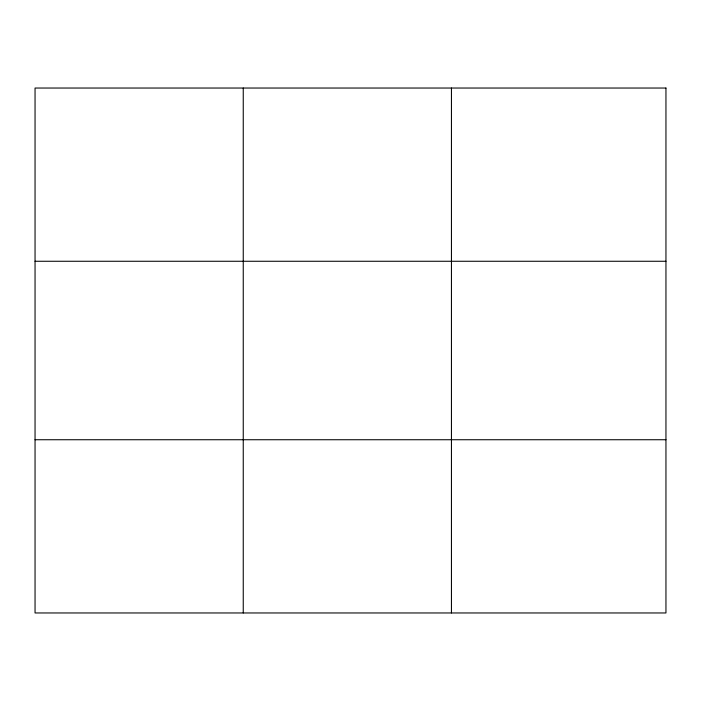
<?xml version="1.0" encoding="UTF-8"?>
<svg xmlns="http://www.w3.org/2000/svg" width="701" height="701" viewBox="0 0 701 701"><rect width="100%" height="100%" fill="white"/><g stroke="black" fill="none" stroke-linecap="round" stroke-linejoin="round"><path stroke-width="1.05" d="M243.247 612.963L243.247 88.037M451.444 612.963L451.444 88.037M35.05 261.263L665.95 261.263M35.05 439.737L665.95 439.737M665.95 88.037L665.95 612.963L35.05 612.963L35.05 88.037L665.95 88.037"/></g></svg>
